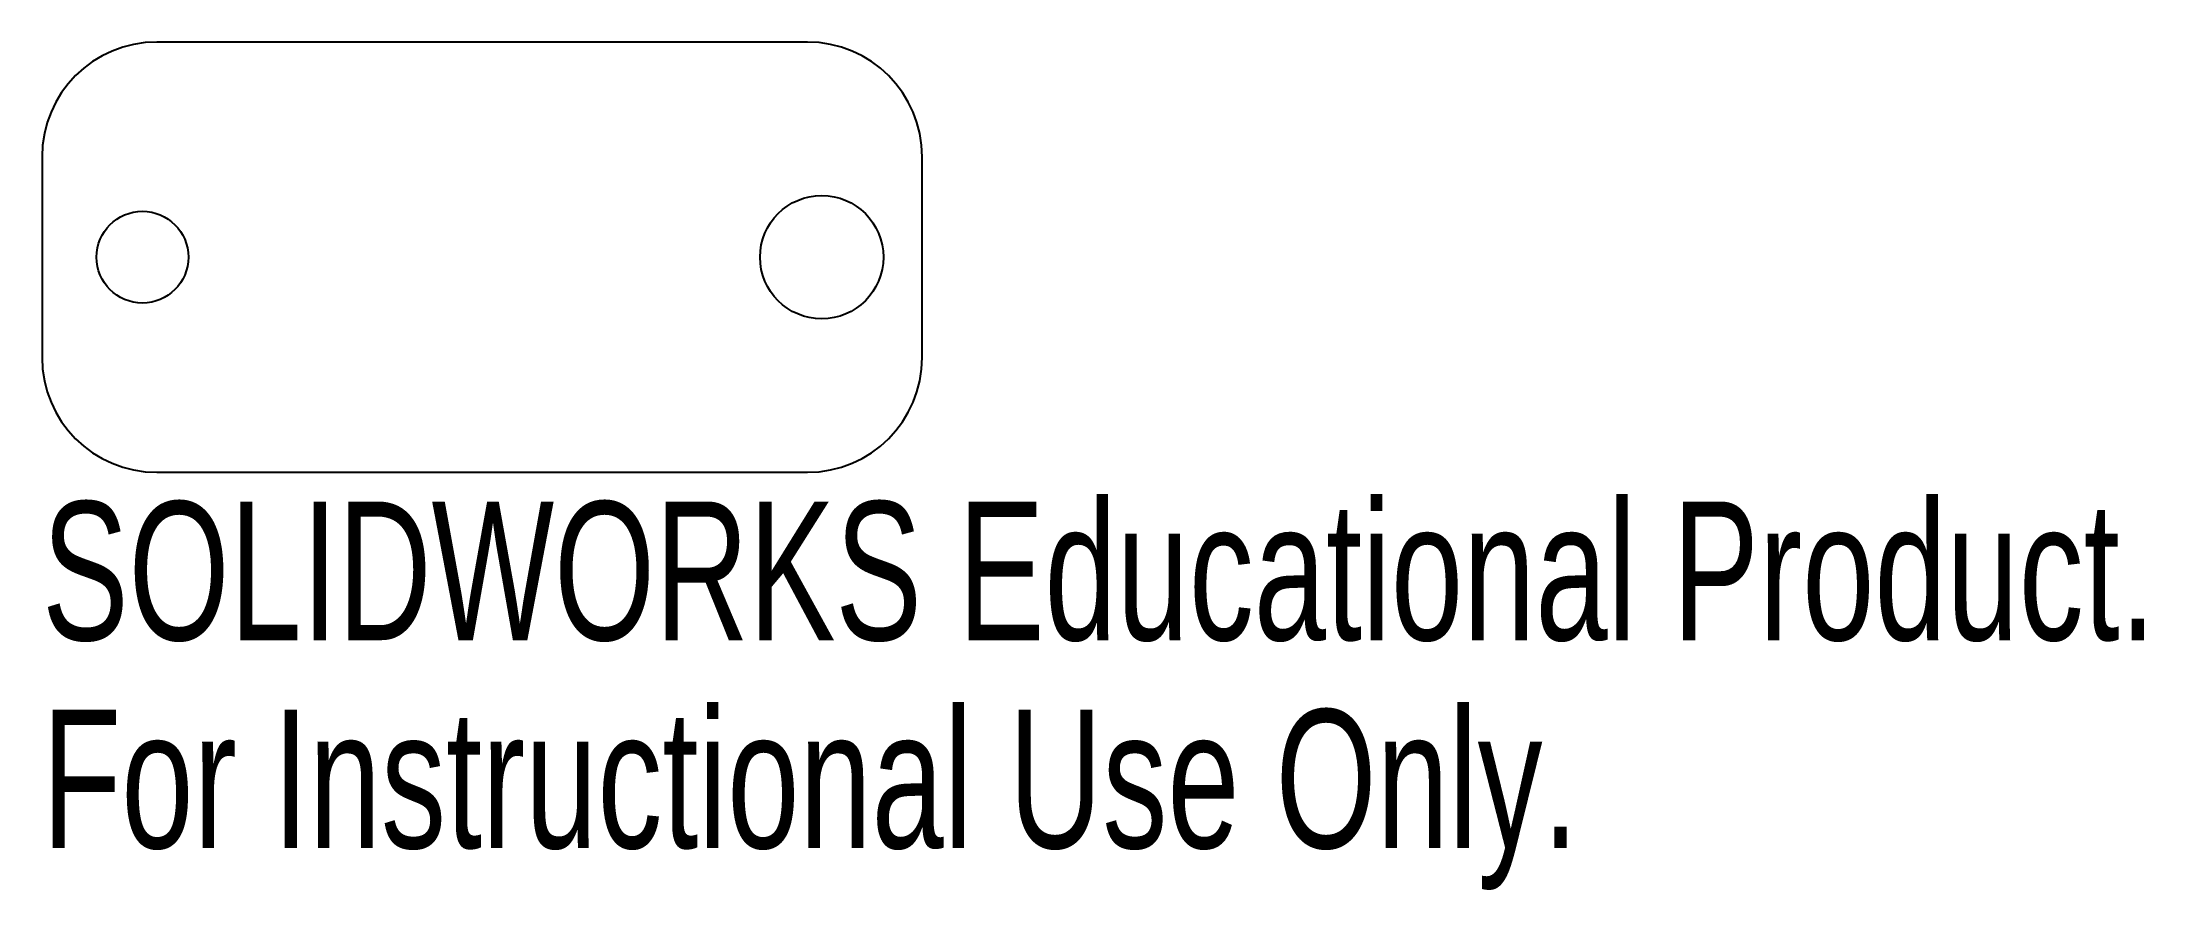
# Model space of a CAD drawing. Header units: millimetres. Extents: x -208.3 to -135, y -203.2 to -173.6.
import ezdxf

# ---------------------------------------------------------------- set-up
doc = ezdxf.new("R2010")
doc.units = ezdxf.units.MM
doc.styles.add('SLDTEXTSTYLE0', font='TXT', dxfattribs={"width": 0.7})

msp = doc.modelspace()

# ---------------------------------------------------------------- linework, layer by layer
at = {"color": 7, "linetype": 'Continuous', "lineweight": 25}
for p, q in [((-181.622, -173.622), (-204.3, -173.622)), ((-208.3, -177.622), (-208.3, -184.622)), ((-177.622, -184.622), (-177.622, -177.622)), ((-204.3, -188.622), (-181.622, -188.622))]:
    msp.add_line(p, q, dxfattribs=at)
for centre, radius in [((-181.122, -181.122), 2.15), ((-204.8, -181.122), 1.6)]:
    msp.add_circle(centre, radius, dxfattribs=at)
for centre, start, end in [((-204.3, -177.622), 90, 180), ((-181.622, -177.622), 0, 90), ((-204.3, -184.622), 180, 270), ((-181.622, -184.622), 270, 0)]:
    msp.add_arc(centre, 4, start, end, dxfattribs=at)

# ---------------------------------------------------------------- texts
at = {"color": 7, "linetype": 'Continuous', "char_height": 4.83362, "attachment_point": 1, "style": 'SLDTEXTSTYLE0'}
for s, insert in [('SOLIDWORKS Educational Product.', (-208.3, -189.641)), ('For Instructional Use Only.', (-208.3, -196.892))]:
    msp.add_mtext(s, dxfattribs=dict(at, insert=insert))

doc.saveas('drawing.dxf')
